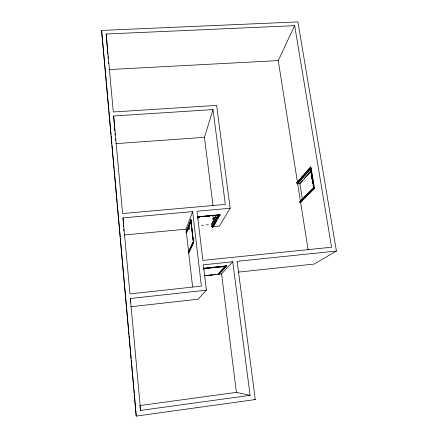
<?xml version="1.0" encoding="UTF-8"?>
<svg xmlns="http://www.w3.org/2000/svg" width="438" height="438" viewBox="0 0 438 438"><rect width="100%" height="100%" fill="white"/><g stroke="black" fill="none" stroke-linecap="round" stroke-linejoin="round"><path stroke-width="0.66" d="M188.159 228.302L188.187 228.762L188.143 228.269M188.636 228.926L188.335 228.882M188.822 228.258L188.866 228.625M188.871 228.598L188.762 228.401M213.64 219.093L213.525 218.901M213.684 218.332L213.749 218.365M213.525 218.414L213.903 218.343M296.592 182.827L310.602 166.922L313.942 188.231M188.384 229.014L188.701 228.839M203.763 268.686L225.778 266.403M199.372 216.974L197.773 217.319M213.032 205.696L204.475 137.313L213.01 109.577L113.666 115.993L114.433 126.111M192.594 286.846L186.013 229.184L192.638 211.62L122.985 217.878L123.198 221.174M187.026 229.846L188.241 226.72M188.964 224.842L190.902 219.827M186.336 232.14L187.546 229.008M188.033 227.76L190.218 222.126M186.292 231.746L185.805 232.036L186.26 232.688L190.957 220.971L193.251 240.681M190.957 220.971L186.26 232.688M186.44 233.065L190.963 221.508L190.941 219.717L190.393 220.166L190.809 220.987L193.103 240.692M188.652 227.793L189.079 226.692M188.636 229.643C189.386 228.981 189.057 225.899 188.515 228.598L188.718 229.731M188.986 227.437L189.15 228.647L188.696 229.736L188.581 228.532M197.708 218.463L198.485 216.887M197.752 218.474L198.288 217.226M297.462 182.312L278.256 60.586L294.67 25.656L106.171 34.022L107.398 49.45M188.575 251.757L193.038 242.291M188.482 252.168L193.41 242.039L193.629 242.838L188.729 253.098L188.198 252.956L188.378 252.277L193.41 242.039M188.647 252.283L193.492 242.061M188.97 252.096L193.536 242.499M213.394 217.96L212.709 219.104L213.399 218.014L214.538 217.839L213.853 219.033L214.45 217.916M213.52 219.082L213.936 219.055M211.554 225.575L211.412 224.442L216.071 215.819M211.959 223.845L213.525 220.955M214.461 219.219L215.715 216.903M211.691 226.709L217.916 215.403M211.74 226.709L217.971 215.386M212.151 227.18L218.803 215.261L218.409 215.069M212.392 227.207L219.093 215.173L217.051 215.359M197.105 216.93L220.243 214.823L220.079 215.425L219.126 215.337L212.408 227.338L212.901 227.519M213.317 227.119L217.275 220.09M217.938 218.918L218.595 217.752M219.252 216.58L219.914 215.408M106.171 34.022L113.3 111.975L216.646 105.399L230.158 208.253L219.454 226.041L213.706 226.583M310.186 167.026L310.334 168.197L297.008 183.347M203.758 269.485L204.508 268.417L203.599 268.352L226.32 265.992M299.696 202.126L299.718 202.455M299.811 201.688L313.548 187.864M298.749 180.461L299.63 179.454M301.82 176.952L302.702 175.945M304.897 173.437L305.773 172.435M307.969 169.928L308.845 168.926M297.052 182.838L298.404 181.299M299.751 179.761L300.649 178.737M297.134 183.336L310.471 168.187M310.487 168.493L297.167 183.555L297.38 183.752M310.958 168.926L297.637 183.84M217.834 274.402L225.066 266.271L226.747 265.866L226.698 266.386L226.205 266.413M218.234 274.363L225.565 266.151M218.25 274.495L225.586 266.299L204.141 268.538M300.342 182.974L302.581 180.478M304.372 178.48L310.635 171.482M311.062 171.28L299.926 183.692L297.758 183.878M218.776 274.303L221.414 271.368M223.61 268.927L225.367 266.966M218.973 274.172L221.568 271.286M223.298 269.359L225.46 266.956M221.404 271.795L223.183 269.819M225.411 267.35L226.747 265.866L203.21 268.324M139.903 406.793L140.593 410.428L250.093 395.344L232.759 261.776L203.38 264.815L206.397 290.153L198.042 299.22L130.65 306.759M204.13 275.743L221.573 273.892L232.759 261.776M313.57 187.688L299.981 201.398L300.161 201.135M301.897 199.723L306.611 194.976M307.558 194.023L312.743 188.8M302.483 199.733L300.096 202.126L301.306 202.017M304.394 197.817L307.733 194.461M310.12 192.063L312.508 189.67M300.61 202.301L314.5 188.417L311.095 167.623M313.509 187.886L313.531 188.422L314.134 188.51L310.602 166.922M193.262 242.05L193.01 242.685L193.629 242.838L190.941 219.717M336.411 251.056L237.128 261.327L255.288 399.544L136.213 416.1L101.589 30.43L297.911 21.9L336.411 251.056L314.139 264.065L238.321 272.113M213.826 218.392L213.81 218.469M220.243 214.823L216.383 215.277M139.673 405.583L236.4 392.371L250.093 395.344M130.519 302.948L130.36 298.502L206.397 290.153M205.641 275.699L212.414 274.982L204.935 275.71M213.76 274.818L215.118 274.681M201.65 225.356L203.648 225.17M206.314 224.918L208.313 224.732M124.102 235.009L186.013 229.184M212.156 227.229L212.923 227.158M198.014 217.095L199.564 217.018M202.882 216.711L204.212 216.591M208.855 216.169L207.53 216.23M212.173 215.868L214.16 215.682M216.815 215.441L218.803 215.261L216.81 215.386M198.031 217.237L200.067 217.051M202.789 216.805L204.831 216.618M207.552 216.372L209.588 216.186M212.31 215.934L215.031 215.688M217.073 215.501L219.126 215.337M214.532 217.812L213.317 217.921M230.158 208.253L197.007 211.231L202.854 260.391L331.55 247.229L294.67 25.656M197.461 216.772L219.723 214.74M197.489 217.002L210.311 215.83M211.658 215.71L215.031 215.403M202.772 216.662L204.13 216.536M212.293 215.792L213.651 215.671M199.558 216.963L198.239 217.138M202.876 216.657L204.201 216.536M212.162 215.814L214.155 215.627M115.763 143.648L204.475 137.313M108.996 69.576L278.256 60.586M299.816 202.509L314.134 188.51L313.685 187.853M253.991 399.232L255.288 399.544M296.74 182.942L296.915 183.303M310.575 168.838L310.81 170.481M311.002 171.461L312.54 181.069M312.759 182.389L312.973 183.714M310.542 169.161L312.491 181.075M312.705 182.394L312.924 183.719M310.438 168.849L312.475 181.31M312.688 182.619L312.907 183.933M313.121 185.241L313.438 187.207M299.893 183.478L302.428 199.465M297.566 182.985L308.128 249.917M213.01 109.577L225.318 204.42L122.585 213.536L113.666 115.993M221.573 273.892L236.4 392.371M192.638 211.62L201.387 286.134L129.938 293.898L122.985 217.878M101.589 30.43L104.901 66.352M130.36 298.502L140.593 410.428M104.967 67.03L106.188 80.663M106.314 82.026L108.821 109.971M108.942 111.334L111.028 134.51M111.148 135.873L111.455 139.284M111.575 140.647L111.882 144.053M112.002 145.416L114.088 168.592M114.209 169.955L114.515 173.36M114.636 174.724L117.149 202.668M117.269 204.031L117.576 207.442M117.696 208.806L120.209 236.75M120.33 238.113L128.531 329.447M128.657 330.81L128.964 334.216M129.084 335.579L131.165 358.755M131.285 360.118L131.592 363.529M131.718 364.892L133.371 383.294M133.491 384.657L133.798 388.063M133.918 389.426L134.225 392.837M134.346 394.2L136.213 416.1M107.502 50.792L107.77 54.148M107.983 56.83L108.093 58.172M108.41 62.196L108.52 63.537M114.537 127.463L114.789 130.836M114.997 133.53L115.095 134.882M115.402 138.928L115.506 140.275M123.286 222.488L123.543 226.441M123.713 229.079L123.844 231.056M313.405 186.364L313.192 185.039L313.356 186.364"/></g></svg>
